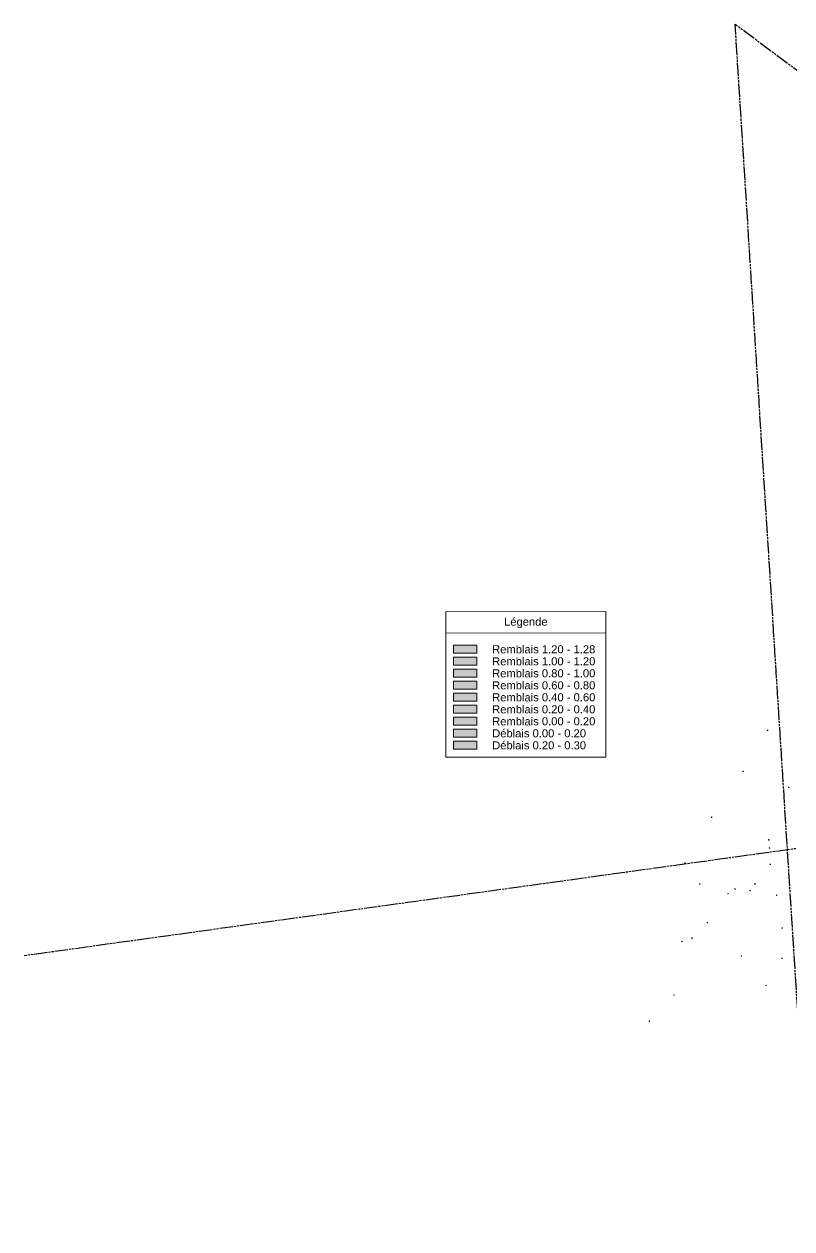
# Model space of a CAD drawing. Header units: metres. Extents: x -2858 to 512, y -1995 to 1252.
# Drawn here: x -2091.3 to -1947.5, y -1096.9 to -871 of the extents above; entities that cross this region are included whole.
import ezdxf
from ezdxf.enums import TextEntityAlignment as Align

# ---------------------------------------------------------------- set-up
doc = ezdxf.new("R2010")
doc.units = ezdxf.units.M
doc.header["$PDMODE"] = 33
doc.header["$PDSIZE"] = 0.1
doc.linetypes.add('AEP-2', pattern=[3.9, 2.5, -0.2, 0.4, -0.2, 0.4, -0.2])
doc.layers.add('07-AEP-RES', color=94, linetype='AEP-2')
doc.layers.add('Surface Projet - Textes - Légende', color=7, linetype='Continuous', lineweight=0)
doc.layers.add('Terrain - Points', color=54, linetype='Continuous', lineweight=0)
doc.styles.add('Légende Surfaces projet', font='arial.ttf', dxfattribs={"height": 0.5})

# ---------------------------------------------------------------- blocks, each defined once
blk = doc.blocks.new('Plages déblais-remblais Surface Projet(PRJ)')
at = {"layer": 'Surface Projet - Textes - Légende', "linetype": 'Continuous', "true_color": 0xcc0000}
blk.add_hatch(color=12, dxfattribs=at).paths.add_polyline_path([(0.482, 6.5), (1.93, 6.5), (1.93, 7), (0.482, 7)])
at = {"layer": 'Surface Projet - Textes - Légende', "linetype": 'Continuous', "true_color": 0xd41c1c}
blk.add_hatch(color=22, dxfattribs=at).paths.add_polyline_path([(0.482, 5.75), (1.93, 5.75), (1.93, 6.25), (0.482, 6.25)])
at = {"layer": 'Surface Projet - Textes - Légende', "linetype": 'Continuous', "true_color": 0xdc3b3b}
blk.add_hatch(color=22, dxfattribs=at).paths.add_polyline_path([(0.482, 5), (1.93, 5), (1.93, 5.5), (0.482, 5.5)])
at = {"layer": 'Surface Projet - Textes - Légende', "linetype": 'Continuous', "true_color": 0xe45c5c}
blk.add_hatch(color=13, dxfattribs=at).paths.add_polyline_path([(0.482, 4.25), (1.93, 4.25), (1.93, 4.75), (0.482, 4.75)])
at = {"layer": 'Surface Projet - Textes - Légende', "linetype": 'Continuous', "true_color": 0xec7f7f}
blk.add_hatch(color=11, dxfattribs=at).paths.add_polyline_path([(0.482, 3.5), (1.93, 3.5), (1.93, 4), (0.482, 4)])
at = {"layer": 'Surface Projet - Textes - Légende', "linetype": 'Continuous', "true_color": 0xf4a4a4}
blk.add_hatch(color=21, dxfattribs=at).paths.add_polyline_path([(0.482, 2.75), (1.93, 2.75), (1.93, 3.25), (0.482, 3.25)])
at = {"layer": 'Surface Projet - Textes - Légende', "linetype": 'Continuous', "true_color": 0xfdcccc}
blk.add_hatch(color=254, dxfattribs=at).paths.add_polyline_path([(0.482, 2), (1.93, 2), (1.93, 2.5), (0.482, 2.5)])
at = {"layer": 'Surface Projet - Textes - Légende', "linetype": 'Continuous', "true_color": 0xfffaad}
blk.add_hatch(color=51, dxfattribs=at).paths.add_polyline_path([(0.482, 1.25), (1.93, 1.25), (1.93, 1.75), (0.482, 1.75)])
at = {"layer": 'Surface Projet - Textes - Légende', "linetype": 'Continuous', "true_color": 0xecb700}
blk.add_hatch(color=40, dxfattribs=at).paths.add_polyline_path([(0.482, 0.5), (1.93, 0.5), (1.93, 1), (0.482, 1)])
at = {"layer": 'Surface Projet - Textes - Légende', "color": 7, "flags": 128}
blk.add_lwpolyline([(0, 0), (10, 0), (10, 9.083), (0, 9.083)], close=True, dxfattribs=at)
blk.add_lwpolyline([(0, 7.75), (10, 7.75)], dxfattribs=at)
at = {"layer": 'Surface Projet - Textes - Légende', "color": 24, "linetype": 'Continuous', "lineweight": 20, "true_color": 0x993300, "flags": 128}
for points in [[(0.482, 6.5), (1.93, 6.5), (1.93, 7), (0.482, 7)], [(0.482, 5.75), (1.93, 5.75), (1.93, 6.25), (0.482, 6.25)], [(0.482, 5), (1.93, 5), (1.93, 5.5), (0.482, 5.5)], [(0.482, 4.25), (1.93, 4.25), (1.93, 4.75), (0.482, 4.75)], [(0.482, 3.5), (1.93, 3.5), (1.93, 4), (0.482, 4)], [(0.482, 2.75), (1.93, 2.75), (1.93, 3.25), (0.482, 3.25)], [(0.482, 2), (1.93, 2), (1.93, 2.5), (0.482, 2.5)], [(0.482, 1.25), (1.93, 1.25), (1.93, 1.75), (0.482, 1.75)], [(0.482, 0.5), (1.93, 0.5), (1.93, 1), (0.482, 1)]]:
    blk.add_lwpolyline(points, close=True, dxfattribs=at)
at = {"layer": 'Surface Projet - Textes - Légende', "style": 'Légende Surfaces projet'}
blk.add_text('Légende', height=0.5, dxfattribs=at).set_placement((5, 8.708), align=Align.TOP_CENTER)
for s, p in [('Remblais 1.20 - 1.28', (2.895, 6.333)), ('Remblais 1.00 - 1.20', (2.895, 5.583)), ('Remblais 0.80 - 1.00', (2.895, 4.833)), ('Remblais 0.60 - 0.80', (2.895, 4.083)), ('Remblais 0.40 - 0.60', (2.895, 3.333)), ('Remblais 0.20 - 0.40', (2.895, 2.583)), ('Remblais 0.00 - 0.20', (2.895, 1.833)), ('Déblais 0.00 - 0.20', (2.895, 1.083)), ('Déblais 0.20 - 0.30', (2.895, 0.333))]:
    blk.add_text(s, height=0.5, dxfattribs=at).set_placement(p, align=Align.BOTTOM_LEFT)

msp = doc.modelspace()

# ---------------------------------------------------------------- linework, layer by layer
at = {"layer": '07-AEP-RES', "flags": 128}
msp.add_lwpolyline([(-1937.742, -1192.156), (-1958.08, -871.041), (-1781.598, -1002.679), (-2091.295, -1045.676)], dxfattribs=at)
at = {"layer": 'Terrain - Points'}
for p in [(-1952.016, -1003.399), (-1956.599, -1011.114), (-1948.038, -1014.09), (-1962.501, -1019.7), (-1951.788, -1023.938), (-1951.655, -1025.471), (-1967.47, -1028.259), (-1951.515, -1028.534), (-1964.715, -1032.217), (-1959.429, -1034.028), (-1958.088, -1033.141), (-1955.283, -1033.481), (-1954.393, -1032.2), (-1950.312, -1034.322), (-1963.296, -1039.455), (-1949.269, -1040.465), (-1968.04, -1042.989), (-1966.199, -1042.356), (-1956.917, -1045.706), (-1949.282, -1046.15), (-1952.309, -1051.222), (-1969.546, -1053.018), (-1974.158, -1057.928)]:
    msp.add_point(p, dxfattribs=at)

# ---------------------------------------------------------------- block references
at = {"layer": 'Surface Projet - Textes - Légende', "xscale": 3, "yscale": 3, "rotation": 0.01718926986636464}
msp.add_blockref('Plages déblais-remblais Surface Projet(PRJ)', (-2012.29, -1008.429), dxfattribs=at)

doc.saveas('drawing.dxf')
